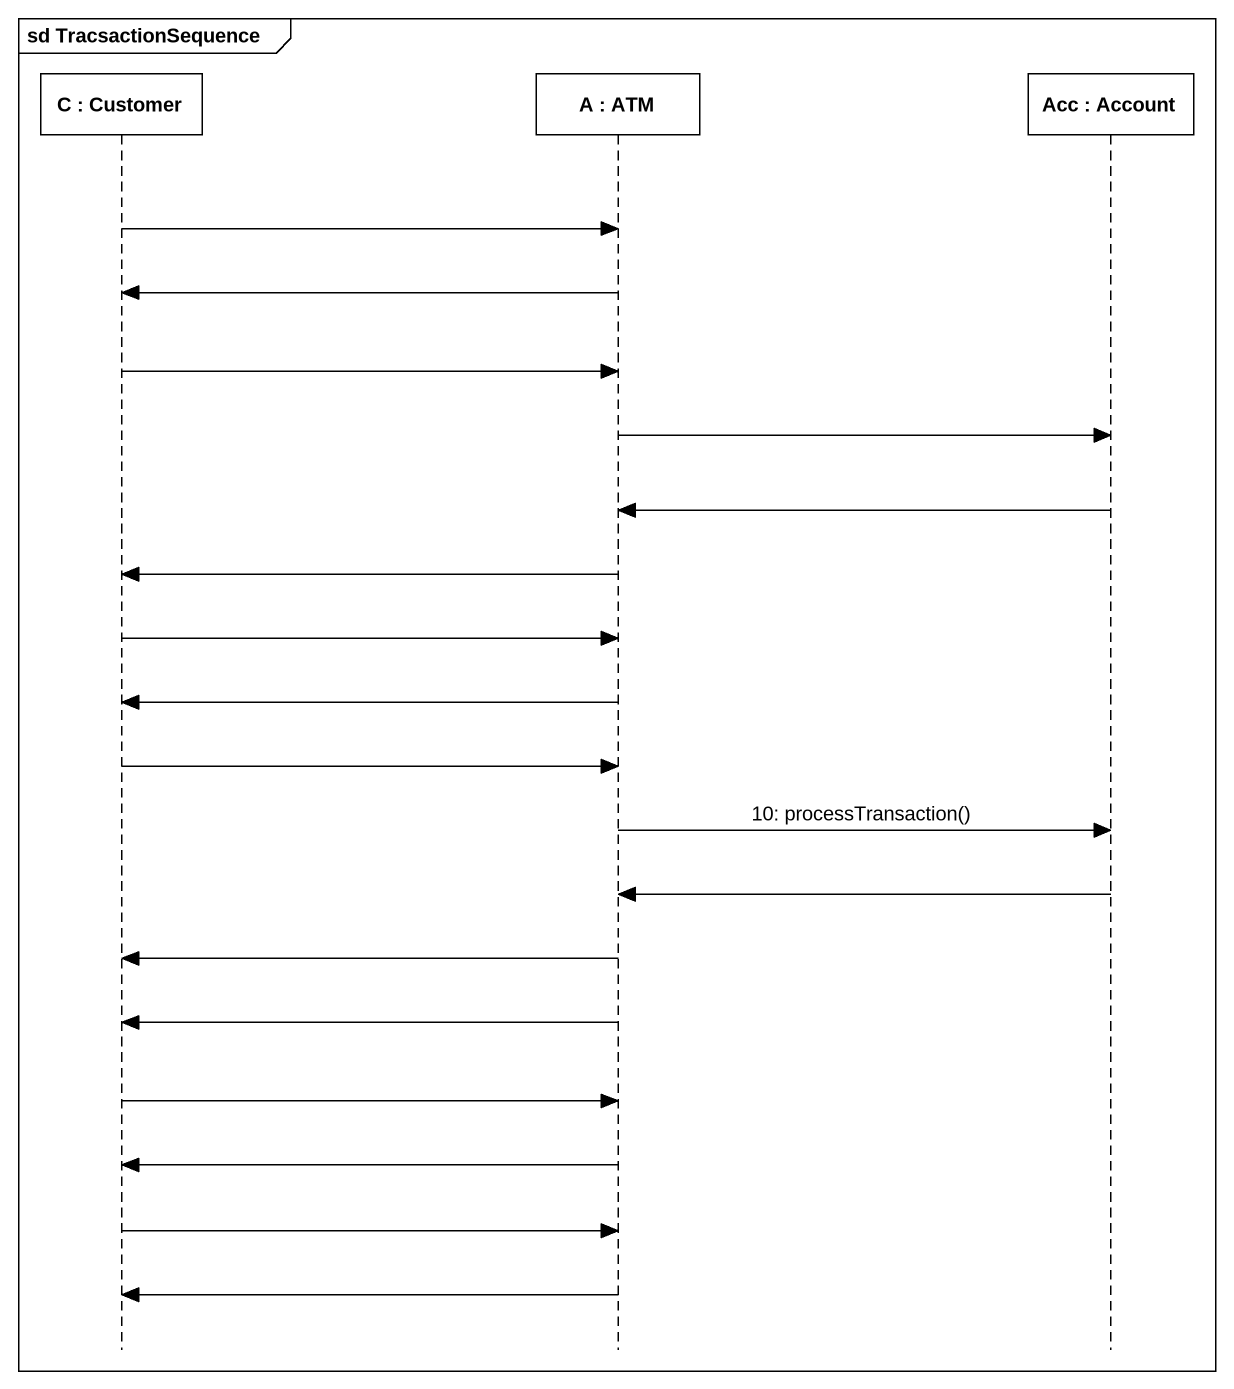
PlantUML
@startuml
mainframe sd TracsactionSequence
hide footbox
participant "C : Customer" as C_Customer
participant "A : ATM" as A_ATM
participant "Acc : Account" as Acc_Account

C_Customer -> A_ATM
A_ATM -> C_Customer
C_Customer -> A_ATM
A_ATM -> Acc_Account
Acc_Account -> A_ATM
A_ATM -> C_Customer
C_Customer -> A_ATM
A_ATM -> C_Customer
C_Customer -> A_ATM
A_ATM -> Acc_Account : 10: processTransaction()
Acc_Account -> A_ATM
A_ATM -> C_Customer
A_ATM -> C_Customer
C_Customer -> A_ATM
A_ATM -> C_Customer
C_Customer -> A_ATM
A_ATM -> C_Customer
@enduml
